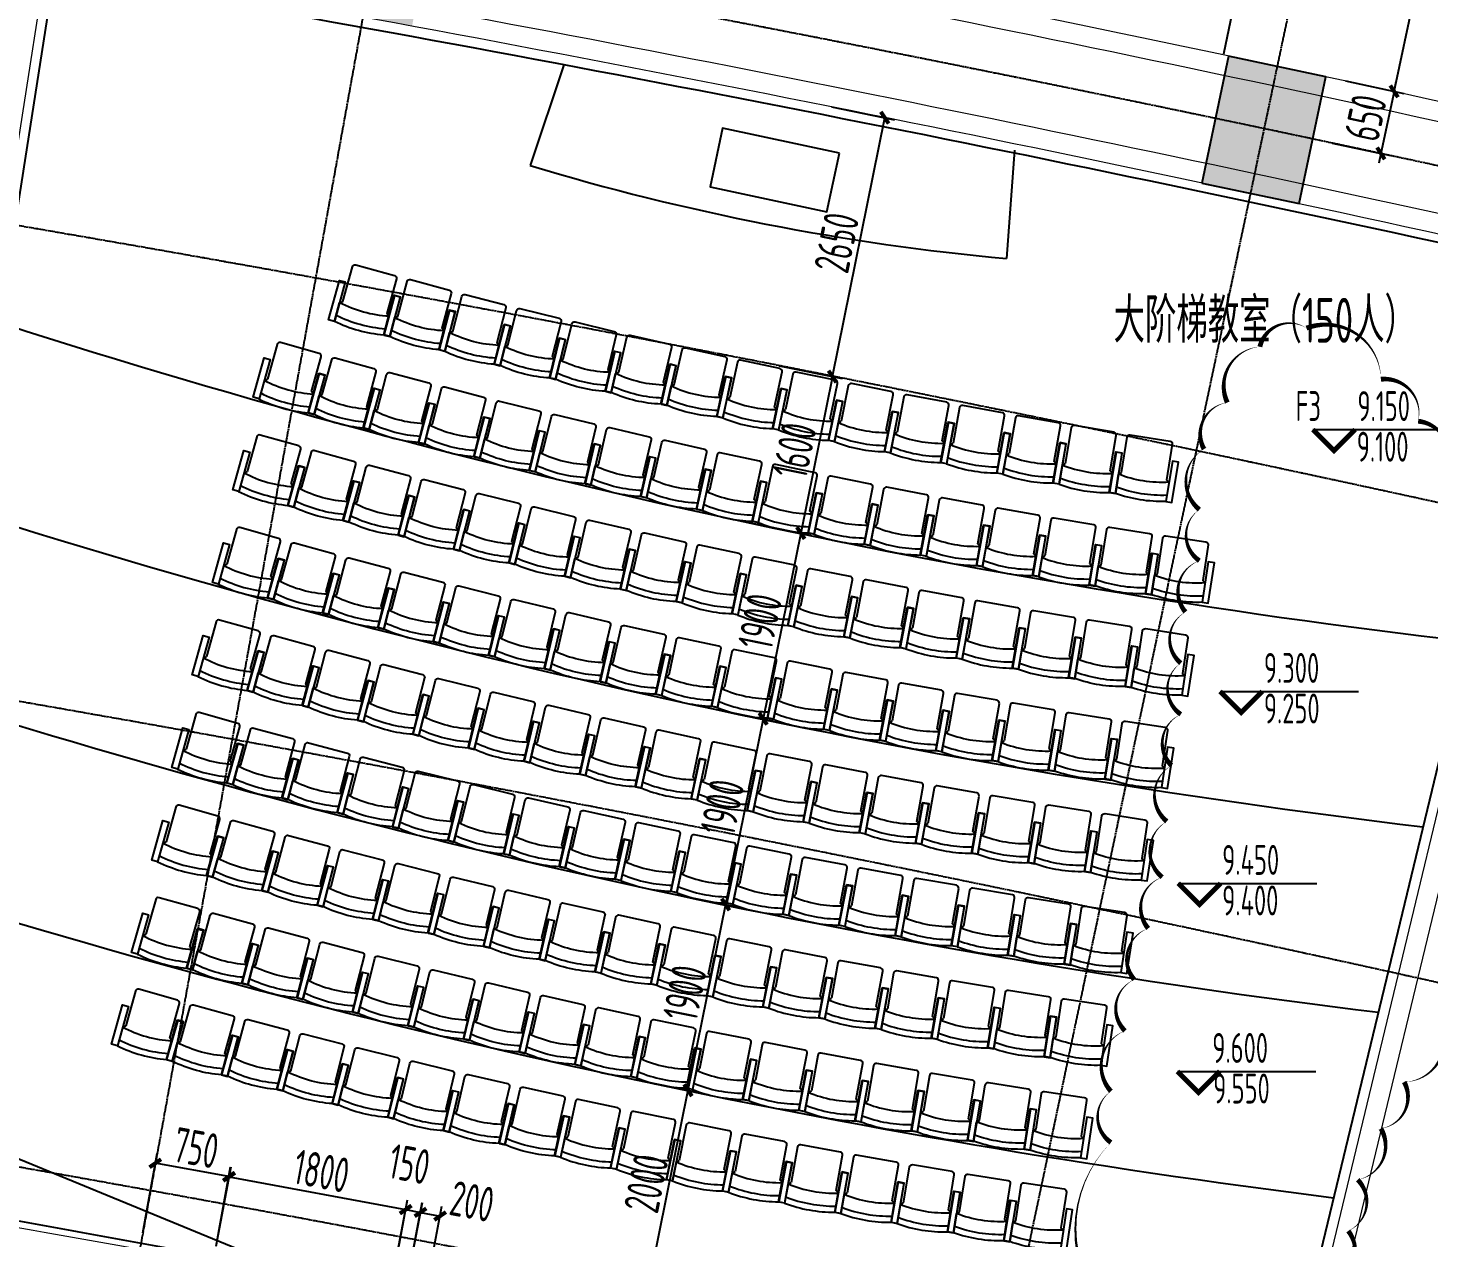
# Model space of a CAD drawing. Header units: millimetres. Extents: x 11515858 to 24947533, y -12764720 to -6305528.
# Drawn here: x 11831666 to 11845723, y -6395416 to -6383283 of the extents above; entities that cross this region are included whole.
import ezdxf
from ezdxf.enums import TextEntityAlignment as Align

# ---------------------------------------------------------------- set-up
doc = ezdxf.new("R2010")
doc.units = ezdxf.units.MM
doc.header["$LTSCALE"] = 10
for name, pattern in [('A2-RG-AXIS$0$CENTER', [2, 1.25, -0.25, 0.25, -0.25]), ('A2-RG-AXIS$0$DOTE', [2.42, 2, -0.2, 0.02, -0.2]), ('A2-RI-F3$0$HIDDEN', [0.375, 0.25, -0.125])]:
    doc.linetypes.add(name, pattern=pattern)
for name, color, linetype in [('A2-RB-F3$0$$34$A-DIMS-100', 1, 'Continuous'), ('A2-RB-F3$0$A-DIMS-100', 1, 'Continuous'), ('A2-RD-F3$0$A-FURN-FIXT', 9, 'Continuous'), ('A2-RD-F3$0$A-STRS', 50, 'Continuous'), ('A2-RG-AXIS$0$A-GRID', 1, 'A2-RG-AXIS$0$CENTER'), ('A2-RI-F3$0$$0$A-SYMB-AREA', 4, 'Continuous'), ('A2-RI-F3$0$$0$A-SYMB-NAME', 4, 'Continuous'), ('A2-RI-F3$0$$2$A-SYMB', 4, 'Continuous'), ('A2-RI-F3$0$A-STRS', 50, 'Continuous'), ('A2-RI-F3$0$an-door', 2, 'Continuous'), ('A2-RS-F3$0$A-HATH-GRAY', 8, 'Continuous'), ('A2-RS-F3$0$A-WALL-CONC', 6, 'Continuous')]:
    doc.layers.add(name, color=color, linetype=linetype)
doc.layers.add('A2-RI-F3$0$$1$A-WALL', color=7, linetype='Continuous', lineweight=5)
doc.layers.add('A2-RI-F3$0$A-WALL', color=7, linetype='Continuous', lineweight=5)
doc.styles.add('A2-RB-F3$0$$0$XD2008', font='hzs.shx', dxfattribs={"width": 0.7, "bigfont": 'hztxt.shx'})
doc.styles.add('A2-RB-F3$0$XD2008', font='hzs.shx', dxfattribs={"width": 0.7, "bigfont": 'hztxt.shx'})
doc.styles.add('A2-RI-F3$0$$0$ECADI', font='hzs.shx', dxfattribs={"width": 0.7, "bigfont": 'hztxt.shx'})
doc.styles.add('A2-RI-F3$0$$0$XD2008', font='hzs.shx', dxfattribs={"width": 0.7, "bigfont": 'hztxt.shx'})
doc.dimstyles.new('A2-RB-F3$0$$0$XD100$0', dxfattribs={"dimscale": 100, "dimtxt": 3.5, "dimasz": 1, "dimexe": 1, "dimexo": 2, "dimgap": 0.5, "dimtad": 1, "dimdec": 0, "dimdsep": 46, "dimtxsty": 'A2-RB-F3$0$$0$XD2008', "dimblk1": 'A2-RB-F3$0$$20$_ArchTick', "dimblk2": 'A2-RB-F3$0$$20$_ArchTick', "dimsah": 1, "dimcen": 2.5, "dimclrt": 4, "dimaunit": 1, "dimadec": 0, "dimazin": 0, "dimtfac": 1, "dimtdec": 0, "dimtix": 1, "dimtmove": 2, "dimatfit": 3, "dimfxl": 0, "dimtolj": 1, "dimtzin": 0, "dimarcsym": 0})
doc.dimstyles.new('A2-RB-F3$0$XD100$0', dxfattribs={"dimscale": 100, "dimtxt": 3.5, "dimasz": 1, "dimexe": 1, "dimexo": 2, "dimgap": 0.5, "dimtad": 1, "dimdec": 0, "dimdsep": 46, "dimtxsty": 'A2-RB-F3$0$XD2008', "dimblk1": 'A2-RB-F3$0$_ArchTick', "dimblk2": 'A2-RB-F3$0$_ArchTick', "dimsah": 1, "dimcen": 2.5, "dimclrt": 4, "dimaunit": 1, "dimadec": 0, "dimazin": 0, "dimtfac": 1, "dimtdec": 0, "dimtix": 1, "dimtmove": 1, "dimatfit": 3, "dimfxl": 0, "dimtolj": 1, "dimtzin": 0, "dimarcsym": 0})

# ---------------------------------------------------------------- blocks, each defined once
blk = doc.blocks.new('A2-RG-AXIS')
at = {"layer": 'A2-RG-AXIS$0$A-GRID', "linetype": 'A2-RG-AXIS$0$DOTE'}
for p, q in [((11829692, -6412654), (11836852.5, -6373096.9)), ((11846048.1, -6374898.2), (11837754.6, -6414233.4))]:
    blk.add_line(p, q, dxfattribs=at)
for radius in [316700, 313400, 308700, 304100, 300800]:
    blk.add_arc((11778730.7, -6694178.7), radius, 75.589285, 95.407644, dxfattribs=at)
blk = doc.blocks.new('A2-RB-F3$0$$20$_ArchTick')
at = {"color": 0, "linetype": 'ByBlock', "const_width": 0.4}
blk.add_lwpolyline([(-0.5, -0.5), (0.5, 0.5)], dxfattribs=at)
blk = doc.blocks.new('*D1060')
at = {"layer": 'A2-RB-F3$0$$34$A-DIMS-100', "color": 0, "lineweight": -2, "ltscale": 3, "transparency": 16777216}
for p, q in [((11833555, -6395497), (11833703, -6394703)), ((11833685, -6394802), (11835455, -6395131)), ((11835325, -6395826), (11835473, -6395033))]:
    blk.add_line(p, q, dxfattribs=at)
at = {"layer": 'Defpoints', "color": 0, "ltscale": 3, "transparency": 16777216}
for p in [(11835455, -6395131), (11833519, -6395693), (11835289, -6396022)]:
    blk.add_point(p, dxfattribs=at)
at = {"layer": 'A2-RB-F3$0$$34$A-DIMS-100', "color": 0, "lineweight": -2, "ltscale": 3, "transparency": 16777216, "xscale": 100, "yscale": 100, "zscale": 100}
for p, rotation in [((11833685, -6394802), 169.4617773598684), ((11835455, -6395131), 349.4617773598684)]:
    blk.add_blockref('A2-RB-F3$0$$20$_ArchTick', p, dxfattribs=dict(at, rotation=rotation))
at = {"layer": 'A2-RB-F3$0$$34$A-DIMS-100', "color": 4, "ltscale": 3, "transparency": 16777216, "insert": (11834611, -6394745), "char_height": 350, "attachment_point": 5, "rotation": 349.4618, "style": 'A2-RB-F3$0$$0$XD2008'}
blk.add_mtext('\\A1;1800', dxfattribs=at)
blk = doc.blocks.new('*D1061')
at = {"layer": 'A2-RB-F3$0$$34$A-DIMS-100', "color": 0, "lineweight": -2, "ltscale": 3, "transparency": 16777216}
for p, q in [((11832817, -6395363), (11832961, -6394569)), ((11833681, -6394801), (11832943, -6394667)), ((11833555, -6395497), (11833699, -6394703))]:
    blk.add_line(p, q, dxfattribs=at)
at = {"layer": 'Defpoints', "color": 0, "ltscale": 3, "transparency": 16777216}
for p in [(11832943, -6394667), (11832781, -6395560), (11833520, -6395693)]:
    blk.add_point(p, dxfattribs=at)
at = {"layer": 'A2-RB-F3$0$$34$A-DIMS-100', "color": 0, "lineweight": -2, "ltscale": 3, "transparency": 16777216, "xscale": 100, "yscale": 100, "zscale": 100}
for p, rotation in [((11832943, -6394667), 169.7259665540356), ((11833681, -6394801), 349.7259665540356)]:
    blk.add_blockref('A2-RB-F3$0$$20$_ArchTick', p, dxfattribs=dict(at, rotation=rotation))
at = {"layer": 'A2-RB-F3$0$$34$A-DIMS-100', "color": 4, "ltscale": 3, "transparency": 16777216, "insert": (11833352, -6394513), "char_height": 350, "attachment_point": 5, "rotation": 349.726, "style": 'A2-RB-F3$0$$0$XD2008'}
blk.add_mtext('\\A1;750', dxfattribs=at)
blk = doc.blocks.new('*D1062')
at = {"layer": 'A2-RB-F3$0$$34$A-DIMS-100', "color": 0, "lineweight": -2, "ltscale": 3, "transparency": 16777216}
for p, q in [((11835325, -6395826), (11835475, -6395033)), ((11835473, -6395854), (11835622, -6395061)), ((11835456, -6395131), (11835604, -6395159))]:
    blk.add_line(p, q, dxfattribs=at)
at = {"layer": 'Defpoints', "color": 0, "ltscale": 3, "transparency": 16777216}
for p in [(11835604, -6395159), (11835288, -6396022), (11835436, -6396050)]:
    blk.add_point(p, dxfattribs=at)
at = {"layer": 'A2-RB-F3$0$$34$A-DIMS-100', "color": 0, "lineweight": -2, "ltscale": 3, "transparency": 16777216, "xscale": 100, "yscale": 100, "zscale": 100}
for p, rotation in [((11835456, -6395131), 169.3131484996896), ((11835604, -6395159), 349.3131484996896)]:
    blk.add_blockref('A2-RB-F3$0$$20$_ArchTick', p, dxfattribs=dict(at, rotation=rotation))
at = {"layer": 'A2-RB-F3$0$$34$A-DIMS-100', "color": 4, "ltscale": 3, "transparency": 16777216, "insert": (11835493, -6394675), "char_height": 350, "attachment_point": 5, "rotation": 349.3131, "style": 'A2-RB-F3$0$$0$XD2008'}
blk.add_mtext('\\A1;150', dxfattribs=at)
blk = doc.blocks.new('*D1063')
at = {"layer": 'A2-RB-F3$0$$34$A-DIMS-100', "color": 0, "lineweight": -2, "ltscale": 3, "transparency": 16777216}
for p, q in [((11835473, -6395854), (11835623, -6395061)), ((11835604, -6395159), (11835801, -6395196)), ((11835669, -6395891), (11835819, -6395098))]:
    blk.add_line(p, q, dxfattribs=at)
at = {"layer": 'Defpoints', "color": 0, "ltscale": 3, "transparency": 16777216}
for p in [(11835801, -6395196), (11835436, -6396050), (11835632, -6396087)]:
    blk.add_point(p, dxfattribs=at)
at = {"layer": 'A2-RB-F3$0$$34$A-DIMS-100', "color": 0, "lineweight": -2, "ltscale": 3, "transparency": 16777216, "xscale": 100, "yscale": 100, "zscale": 100}
for p, rotation in [((11835604, -6395159), 169.2819101496355), ((11835801, -6395196), 349.2819101496355)]:
    blk.add_blockref('A2-RB-F3$0$$20$_ArchTick', p, dxfattribs=dict(at, rotation=rotation))
at = {"layer": 'A2-RB-F3$0$$34$A-DIMS-100', "color": 4, "ltscale": 3, "transparency": 16777216, "insert": (11836122, -6395049), "char_height": 350, "attachment_point": 5, "rotation": 349.2819, "style": 'A2-RB-F3$0$$0$XD2008'}
blk.add_mtext('\\A1;200', dxfattribs=at)
blk = doc.blocks.new('*D1024')
at = {"layer": 'A2-RB-F3$0$$34$A-DIMS-100', "color": 0, "lineweight": -2, "transparency": 16777216}
for p, q in [((11839202, -6386669), (11839835, -6386797)), ((11839737, -6386778), (11839419, -6388347)), ((11838885, -6388239), (11839517, -6388367))]:
    blk.add_line(p, q, dxfattribs=at)
at = {"layer": 'Defpoints', "color": 0, "transparency": 16777216}
for p in [(11839006, -6386630), (11838689, -6388200), (11839419, -6388347)]:
    blk.add_point(p, dxfattribs=at)
at = {"layer": 'A2-RB-F3$0$$34$A-DIMS-100', "color": 0, "lineweight": -2, "transparency": 16777216, "xscale": 100, "yscale": 100, "zscale": 100}
for p, rotation in [((11839737, -6386778), 78.55769477485255), ((11839419, -6388347), 258.5576947748525)]:
    blk.add_blockref('A2-RB-F3$0$$20$_ArchTick', p, dxfattribs=dict(at, rotation=rotation))
at = {"layer": 'A2-RB-F3$0$$34$A-DIMS-100', "color": 4, "transparency": 16777216, "insert": (11839357, -6387518), "char_height": 350, "attachment_point": 5, "rotation": 78.5577, "style": 'A2-RB-F3$0$$0$XD2008'}
blk.add_mtext('\\A1;1600', dxfattribs=at)
blk = doc.blocks.new('*D1025')
at = {"layer": 'A2-RB-F3$0$$34$A-DIMS-100', "color": 0, "lineweight": -2, "transparency": 16777216}
for p, q in [((11838885, -6388239), (11839517, -6388367)), ((11839419, -6388347), (11839042, -6390210)), ((11838508, -6390102), (11839140, -6390230))]:
    blk.add_line(p, q, dxfattribs=at)
at = {"layer": 'Defpoints', "color": 0, "transparency": 16777216}
for p in [(11838689, -6388200), (11838312, -6390062), (11839042, -6390210)]:
    blk.add_point(p, dxfattribs=at)
at = {"layer": 'A2-RB-F3$0$$34$A-DIMS-100', "color": 0, "lineweight": -2, "transparency": 16777216, "xscale": 100, "yscale": 100, "zscale": 100}
for p, rotation in [((11839419, -6388347), 78.55769477487821), ((11839042, -6390210), 258.5576947748782)]:
    blk.add_blockref('A2-RB-F3$0$$20$_ArchTick', p, dxfattribs=dict(at, rotation=rotation))
at = {"layer": 'A2-RB-F3$0$$34$A-DIMS-100', "color": 4, "transparency": 16777216, "insert": (11839010, -6389234), "char_height": 350, "attachment_point": 5, "rotation": 78.5577, "style": 'A2-RB-F3$0$$0$XD2008'}
blk.add_mtext('\\A1;1900', dxfattribs=at)
blk = doc.blocks.new('*D1026')
at = {"layer": 'A2-RB-F3$0$$34$A-DIMS-100', "color": 0, "lineweight": -2, "transparency": 16777216}
for p, q in [((11838508, -6390102), (11839140, -6390230)), ((11839042, -6390210), (11838665, -6392072)), ((11838131, -6391964), (11838763, -6392092))]:
    blk.add_line(p, q, dxfattribs=at)
at = {"layer": 'Defpoints', "color": 0, "transparency": 16777216}
for p in [(11838312, -6390062), (11837935, -6391925), (11838665, -6392072)]:
    blk.add_point(p, dxfattribs=at)
at = {"layer": 'A2-RB-F3$0$$34$A-DIMS-100', "color": 0, "lineweight": -2, "transparency": 16777216, "xscale": 100, "yscale": 100, "zscale": 100}
for p, rotation in [((11839042, -6390210), 78.55769477487821), ((11838665, -6392072), 258.5576947748782)]:
    blk.add_blockref('A2-RB-F3$0$$20$_ArchTick', p, dxfattribs=dict(at, rotation=rotation))
at = {"layer": 'A2-RB-F3$0$$34$A-DIMS-100', "color": 4, "transparency": 16777216, "insert": (11838633, -6391097), "char_height": 350, "attachment_point": 5, "rotation": 78.5577, "style": 'A2-RB-F3$0$$0$XD2008'}
blk.add_mtext('\\A1;1900', dxfattribs=at)
blk = doc.blocks.new('*D1027')
at = {"layer": 'A2-RB-F3$0$$34$A-DIMS-100', "color": 0, "lineweight": -2, "transparency": 16777216}
for p, q in [((11838131, -6391964), (11838763, -6392092)), ((11838665, -6392072), (11838288, -6393935)), ((11837754, -6393827), (11838386, -6393955))]:
    blk.add_line(p, q, dxfattribs=at)
at = {"layer": 'Defpoints', "color": 0, "transparency": 16777216}
for p in [(11837935, -6391925), (11837558, -6393787), (11838288, -6393935)]:
    blk.add_point(p, dxfattribs=at)
at = {"layer": 'A2-RB-F3$0$$34$A-DIMS-100', "color": 0, "lineweight": -2, "transparency": 16777216, "xscale": 100, "yscale": 100, "zscale": 100}
for p, rotation in [((11838665, -6392072), 78.55769477487821), ((11838288, -6393935), 258.5576947748782)]:
    blk.add_blockref('A2-RB-F3$0$$20$_ArchTick', p, dxfattribs=dict(at, rotation=rotation))
at = {"layer": 'A2-RB-F3$0$$34$A-DIMS-100', "color": 4, "transparency": 16777216, "insert": (11838256, -6392959), "char_height": 350, "attachment_point": 5, "rotation": 78.5577, "style": 'A2-RB-F3$0$$0$XD2008'}
blk.add_mtext('\\A1;1900', dxfattribs=at)
blk = doc.blocks.new('*D1028')
at = {"layer": 'A2-RB-F3$0$$34$A-DIMS-100', "color": 0, "lineweight": -2, "transparency": 16777216}
for p, q in [((11837754, -6393827), (11838386, -6393955)), ((11838288, -6393935), (11837892, -6395893)), ((11837357, -6395785), (11837990, -6395913))]:
    blk.add_line(p, q, dxfattribs=at)
at = {"layer": 'Defpoints', "color": 0, "transparency": 16777216}
for p in [(11837558, -6393787), (11837161, -6395745), (11837892, -6395893)]:
    blk.add_point(p, dxfattribs=at)
at = {"layer": 'A2-RB-F3$0$$34$A-DIMS-100', "color": 0, "lineweight": -2, "transparency": 16777216, "xscale": 100, "yscale": 100, "zscale": 100}
for p, rotation in [((11838288, -6393935), 78.55769477486852), ((11837892, -6395893), 258.5576947748685)]:
    blk.add_blockref('A2-RB-F3$0$$20$_ArchTick', p, dxfattribs=dict(at, rotation=rotation))
at = {"layer": 'A2-RB-F3$0$$34$A-DIMS-100', "color": 4, "transparency": 16777216, "insert": (11837869, -6394869), "char_height": 350, "attachment_point": 5, "rotation": 78.5577, "style": 'A2-RB-F3$0$$0$XD2008'}
blk.add_mtext('\\A1;2000', dxfattribs=at)
blk = doc.blocks.new('*D1029')
at = {"layer": 'A2-RB-F3$0$$34$A-DIMS-100', "color": 0, "lineweight": -2, "transparency": 16777216}
for p, q in [((11839728, -6384074), (11840360, -6384202)), ((11839737, -6386778), (11840262, -6384182)), ((11839202, -6386669), (11839835, -6386797))]:
    blk.add_line(p, q, dxfattribs=at)
at = {"layer": 'Defpoints', "color": 0, "transparency": 16777216}
for p in [(11839532, -6384034), (11840262, -6384182), (11839006, -6386630)]:
    blk.add_point(p, dxfattribs=at)
at = {"layer": 'A2-RB-F3$0$$34$A-DIMS-100', "color": 0, "lineweight": -2, "transparency": 16777216, "xscale": 100, "yscale": 100, "zscale": 100}
for p, rotation in [((11840262, -6384182), 78.5576947749182), ((11839737, -6386778), 258.5576947749182)]:
    blk.add_blockref('A2-RB-F3$0$$20$_ArchTick', p, dxfattribs=dict(at, rotation=rotation))
at = {"layer": 'A2-RB-F3$0$$34$A-DIMS-100', "color": 4, "transparency": 16777216, "insert": (11839779, -6385435), "char_height": 350, "attachment_point": 5, "rotation": 78.5577, "style": 'A2-RB-F3$0$$0$XD2008'}
blk.add_mtext('\\A1;2650', dxfattribs=at)
blk = doc.blocks.new('A2-RB-F3$0$_ArchTick')
at = {"color": 0, "linetype": 'ByBlock', "const_width": 0.4}
blk.add_lwpolyline([(-0.5, -0.5), (0.5, 0.5)], dxfattribs=at)
blk = doc.blocks.new('*D643')
at = {"layer": 'A2-RB-F3$0$A-DIMS-100', "color": 0, "lineweight": -2, "transparency": 16777216}
for p, q in [((11845324, -6381747), (11845910, -6381871)), ((11845373, -6383918), (11845812, -6381851)), ((11844885, -6383814), (11845470, -6383939))]:
    blk.add_line(p, q, dxfattribs=at)
at = {"layer": 'Defpoints', "color": 0, "transparency": 16777216}
for p in [(11845128, -6381705), (11845812, -6381851), (11844689, -6383773)]:
    blk.add_point(p, dxfattribs=at)
at = {"layer": 'A2-RB-F3$0$A-DIMS-100', "color": 0, "lineweight": -2, "transparency": 16777216, "xscale": 100, "yscale": 100, "zscale": 100}
for p, rotation in [((11845812, -6381851), 78.00362421663323), ((11845373, -6383918), 258.0036242166332)]:
    blk.add_blockref('A2-RB-F3$0$_ArchTick', p, dxfattribs=dict(at, rotation=rotation))
at = {"layer": 'A2-RB-F3$0$A-DIMS-100', "color": 4, "transparency": 16777216, "insert": (11845372, -6382838), "char_height": 350, "attachment_point": 5, "rotation": 78.0036, "style": 'A2-RB-F3$0$XD2008'}
blk.add_mtext('\\A1;2100', dxfattribs=at)
blk = doc.blocks.new('*D649')
at = {"layer": 'A2-RB-F3$0$A-DIMS-100', "color": 0, "lineweight": -2, "transparency": 16777216}
for p, q in [((11844885, -6383814), (11845470, -6383939)), ((11845373, -6383918), (11845393, -6383820)), ((11845373, -6383918), (11845240, -6384540)), ((11844752, -6384437), (11845338, -6384561)), ((11845240, -6384540), (11845220, -6384638))]:
    blk.add_line(p, q, dxfattribs=at)
at = {"layer": 'Defpoints', "color": 0, "transparency": 16777216}
for p in [(11844689, -6383773), (11844557, -6384395), (11845240, -6384540)]:
    blk.add_point(p, dxfattribs=at)
at = {"layer": 'A2-RB-F3$0$A-DIMS-100', "color": 0, "lineweight": -2, "transparency": 16777216, "xscale": 100, "yscale": 100, "zscale": 100}
for p, rotation in [((11845373, -6383918), 258.0036242165527), ((11845240, -6384540), 78.00362421655268)]:
    blk.add_blockref('A2-RB-F3$0$_ArchTick', p, dxfattribs=dict(at, rotation=rotation))
at = {"layer": 'A2-RB-F3$0$A-DIMS-100', "color": 4, "transparency": 16777216, "insert": (11845086, -6384183), "char_height": 350, "attachment_point": 5, "rotation": 78.0036, "style": 'A2-RB-F3$0$XD2008'}
blk.add_mtext('\\A1;650', dxfattribs=at)
blk = doc.blocks.new('A2-RD-F3$0$LEC-SEAT')
for p, q in [((-21, -0.88), (-21, -8.02)), ((-21, -8.02), (-20, -8.74)), ((-20, -8.74), (-20, -21.94)), ((-2.25, -8.02), (-3.25, -8.74)), ((-3.25, -21.94), (-3.25, -8.74)), ((-19, -22.94), (-4.25, -22.94))]:
    blk.add_line(p, q)
for points in [[(-21, -0.88), (-23.25, -0.88), (-23.25, -15.88), (-21, -15.88)], [(-2.25, -0.88), (0, -0.88), (0, -15.88), (-2.25, -15.88)]]:
    blk.add_lwpolyline(points, close=True)
for centre, radius, start, end in [((-11.62, -50.6), 50.6, 79.3218, 100.6782), ((-11.62, -50.64), 48.39, 78.8293, 101.1707), ((-11.62, -50.78), 43.78, 77.6351, 102.3649), ((-19, -21.94), 1, 180, 270), ((-4.25, -21.94), 1, 270, 360)]:
    blk.add_arc(centre, radius, start, end)
blk = doc.blocks.new('A2-RD-F3')
at = {"layer": 'A2-RD-F3$0$A-FURN-FIXT', "linetype": 'Continuous'}
blk.add_lwpolyline([(11839808, -6384539), (11838635, -6384287), (11838509, -6384874), (11839682, -6385125)], close=True, dxfattribs=at)
at = {"layer": 'A2-RD-F3$0$A-STRS', "linetype": 'Continuous'}
for p, q in [((11837042, -6383652), (11836705, -6384662)), ((11841563, -6384506), (11841484, -6385595))]:
    blk.add_line(p, q, dxfattribs=at)
for centre, radius, start, end in [((11843729, -6361396), 24303, 253.2, 264.6986), ((11855073, -6312584), 77370, 252.20056, 263.34802), ((11855073, -6312584), 79270, 252.40431, 263.18188), ((11855073, -6312584), 81170, 252.59842, 263.02357), ((11855073, -6312584), 83070, 252.78356, 262.87254)]:
    blk.add_arc(centre, radius, start, end, dxfattribs=at)
at = {"layer": 'A2-RD-F3$0$A-FURN-FIXT', "linetype": 'Continuous'}
for p, xscale, yscale, zscale, rotation in [((11835289, -6386401), -27.37254901960835, 27.37254901960835, 27.37254901960838, 164.6256707346593), ((11835844, -6386547), -27.37254901960839, 27.37254901960837, 27.37254901960838, 165.0556707346589), ((11836398, -6386693), -27.37254901960839, 27.37254901960838, 27.37254901960838, 165.5756406447292), ((11836955, -6386830), -27.37254901960836, 27.37254901960836, 27.37254901960838, 166.0056406447293), ((11837513, -6386963), -27.37254901960838, 27.37254901960838, 27.37254901960838, 166.4356406447293), ((11838072, -6387092), -27.37254901960837, 27.37254901960838, 27.37254901960838, 166.865640644729), ((11833918, -6387009), 27.37254901960842, 27.37254901960842, 27.37254901960842, 164.2856406453649), ((11838632, -6387216), -27.3725490196079, 27.37254901960791, 27.37254901960838, 167.2956406447292), ((11835084, -6387334), -27.37254901960781, 27.3725490196078, 27.37254901960838, 164.7156406447291), ((11838571, -6387203), 27.37254901960838, 27.37254901960838, 27.37254901960838, 167.900493939964), ((11835639, -6387479), -27.37254901960835, 27.37254901960835, 27.37254901960838, 165.1456406447292), ((11839131, -6387324), 27.37254901960842, 27.37254901960842, 27.37254901960842, 168.330493939964), ((11836194, -6387620), -27.37254901960839, 27.37254901960838, 27.37254901960838, 165.5756406447292), ((11839692, -6387442), 27.37254901960786, 27.37254901960786, 27.37254901960786, 168.7604939399641), ((11836751, -6387758), -27.37254901960836, 27.37254901960836, 27.37254901960838, 166.0056406447293), ((11840255, -6387555), 27.37254901960837, 27.37254901960837, 27.37254901960837, 169.1904939399641), ((11840818, -6387664), 27.37254901960839, 27.37254901960839, 27.37254901960839, 169.620493939964), ((11837309, -6387891), -27.37254901960838, 27.37254901960838, 27.37254901960838, 166.4356406447293), ((11841382, -6387769), 27.37254901960849, 27.37254901960849, 27.37254901960849, 170.050493939964), ((11833714, -6387937), 27.37254901960842, 27.37254901960842, 27.37254901960842, 164.2856406453649), ((11837868, -6388019), -27.37254901960837, 27.37254901960838, 27.37254901960838, 166.865640644729), ((11841946, -6387870), 27.37254901960793, 27.37254901960793, 27.37254901960793, 170.480493939964), ((11838428, -6388144), -27.3725490196079, 27.37254901960791, 27.37254901960838, 167.2956406447292), ((11843140, -6388064), -27.3725490196084, 27.37254901960838, 27.37254901960838, 170.9104939392951), ((11834880, -6388261), -27.37254901960781, 27.3725490196078, 27.37254901960838, 164.7156406447291), ((11838367, -6388131), 27.37254901960838, 27.37254901960838, 27.37254901960838, 167.900493939964), ((11835435, -6388407), -27.37254901960835, 27.37254901960835, 27.37254901960838, 165.1456406447292), ((11838927, -6388252), 27.37254901960842, 27.37254901960842, 27.37254901960842, 168.330493939964), ((11839488, -6388370), 27.37254901960786, 27.37254901960786, 27.37254901960786, 168.7604939399641), ((11835990, -6388548), -27.37254901960839, 27.37254901960838, 27.37254901960838, 165.5756406447292), ((11840051, -6388483), 27.37254901960837, 27.37254901960837, 27.37254901960837, 169.1904939399641), ((11836547, -6388685), -27.37254901960836, 27.37254901960836, 27.37254901960838, 166.0056406447293), ((11840614, -6388592), 27.37254901960839, 27.37254901960839, 27.37254901960839, 169.620493939964), ((11837105, -6388818), -27.37254901960838, 27.37254901960838, 27.37254901960838, 166.4356406447293), ((11841178, -6388697), 27.37254901960849, 27.37254901960849, 27.37254901960849, 170.050493939964), ((11841742, -6388798), 27.37254901960793, 27.37254901960793, 27.37254901960793, 170.480493939964), ((11833510, -6388865), 27.37254901960842, 27.37254901960842, 27.37254901960842, 164.2856406453649), ((11837664, -6388947), -27.37254901960837, 27.37254901960838, 27.37254901960838, 166.865640644729), ((11838224, -6389072), -27.3725490196079, 27.37254901960791, 27.37254901960838, 167.2956406447292), ((11842937, -6388990), -27.37254901960887, 27.37254901960886, 27.37254901960838, 171.0410380860257), ((11834676, -6389189), -27.37254901960781, 27.3725490196078, 27.37254901960838, 164.7156406447291), ((11838163, -6389058), 27.37254901960838, 27.37254901960838, 27.37254901960838, 167.900493939964), ((11843505, -6389074), -27.3725490196085, 27.3725490196085, 27.37254901960838, 171.4710380860257), ((11835231, -6389335), -27.37254901960835, 27.37254901960835, 27.37254901960838, 165.1456406447292), ((11838723, -6389180), 27.37254901960842, 27.37254901960842, 27.37254901960842, 168.330493939964), ((11835786, -6389476), -27.37254901960839, 27.37254901960838, 27.37254901960838, 165.5756406447292), ((11839284, -6389298), 27.37254901960786, 27.37254901960786, 27.37254901960786, 168.7604939399641), ((11836343, -6389613), -27.37254901960836, 27.37254901960836, 27.37254901960838, 166.0056406447293), ((11839847, -6389411), 27.37254901960837, 27.37254901960837, 27.37254901960837, 169.1904939399641), ((11836901, -6389746), -27.37254901960838, 27.37254901960838, 27.37254901960838, 166.4356406447293), ((11840410, -6389520), 27.37254901960839, 27.37254901960839, 27.37254901960839, 169.620493939964), ((11840974, -6389625), 27.37254901960849, 27.37254901960849, 27.37254901960849, 170.050493939964), ((11837460, -6389875), -27.37254901960837, 27.37254901960838, 27.37254901960838, 166.865640644729), ((11841538, -6389726), 27.37254901960793, 27.37254901960793, 27.37254901960793, 170.480493939964), ((11833306, -6389792), 27.37254901960842, 27.37254901960842, 27.37254901960842, 164.2856406453649), ((11838020, -6390000), -27.3725490196079, 27.37254901960791, 27.37254901960838, 167.2956406447292), ((11842732, -6389920), -27.37254901960783, 27.37254901960782, 27.37254901960838, 170.9104939402769), ((11843300, -6390005), -27.37254901960839, 27.37254901960838, 27.37254901960838, 171.3404939402769), ((11834472, -6390117), -27.37254901960781, 27.3725490196078, 27.37254901960838, 164.7156406447291), ((11837958, -6389986), 27.37254901960838, 27.37254901960838, 27.37254901960838, 167.900493939964), ((11835027, -6390263), -27.37254901960835, 27.37254901960835, 27.37254901960838, 165.1456406447292), ((11838519, -6390108), 27.37254901960842, 27.37254901960842, 27.37254901960842, 168.330493939964), ((11835582, -6390404), -27.37254901960839, 27.37254901960838, 27.37254901960838, 165.5756406447292), ((11839080, -6390225), 27.37254901960786, 27.37254901960786, 27.37254901960786, 168.7604939399641), ((11839643, -6390339), 27.37254901960837, 27.37254901960837, 27.37254901960837, 169.1904939399641), ((11836139, -6390541), -27.37254901960836, 27.37254901960836, 27.37254901960838, 166.0056406447293), ((11840206, -6390448), 27.37254901960839, 27.37254901960839, 27.37254901960839, 169.620493939964), ((11836697, -6390674), -27.37254901960838, 27.37254901960838, 27.37254901960838, 166.4356406447293), ((11840769, -6390553), 27.37254901960849, 27.37254901960849, 27.37254901960849, 170.050493939964), ((11833102, -6390720), 27.37254901960889, 27.37254901960889, 27.37254901960889, 164.28564064439), ((11837256, -6390803), -27.37254901960837, 27.37254901960838, 27.37254901960838, 166.865640644729), ((11841334, -6390653), 27.37254901960793, 27.37254901960793, 27.37254901960793, 170.480493939964), ((11842528, -6390848), -27.3725490196084, 27.37254901960838, 27.37254901960838, 170.9104939392951), ((11834268, -6391045), -27.37254901960781, 27.3725490196078, 27.37254901960838, 164.7156406447291), ((11837816, -6390928), -27.3725490196079, 27.37254901960791, 27.37254901960838, 167.2956406447292), ((11843096, -6390933), -27.37254901960839, 27.37254901960839, 27.37254901960838, 171.3404939392948), ((11834822, -6391190), -27.37254901960835, 27.37254901960835, 27.37254901960838, 165.1456406447292), ((11837754, -6390914), 27.37254901960838, 27.37254901960838, 27.37254901960838, 167.900493939964), ((11838315, -6391036), 27.37254901960842, 27.37254901960842, 27.37254901960842, 168.330493939964), ((11835378, -6391332), -27.37254901960839, 27.37254901960838, 27.37254901960838, 165.5756406447292), ((11838876, -6391153), 27.37254901960786, 27.37254901960786, 27.37254901960786, 168.7604939399641), ((11835935, -6391469), -27.37254901960836, 27.37254901960836, 27.37254901960838, 166.0056406447293), ((11839439, -6391267), 27.37254901960837, 27.37254901960837, 27.37254901960837, 169.1904939399641), ((11836493, -6391602), -27.37254901960838, 27.37254901960838, 27.37254901960838, 166.4356406447293), ((11840002, -6391376), 27.37254901960839, 27.37254901960839, 27.37254901960839, 169.620493939964), ((11837052, -6391731), -27.37254901960837, 27.37254901960838, 27.37254901960838, 166.865640644729), ((11840565, -6391481), 27.37254901960849, 27.37254901960849, 27.37254901960849, 170.050493939964), ((11841130, -6391581), 27.37254901960793, 27.37254901960793, 27.37254901960793, 170.480493939964), ((11832901, -6391649), 27.37254901960889, 27.37254901960889, 27.37254901960889, 164.28564064439), ((11837612, -6391855), -27.3725490196079, 27.37254901960791, 27.37254901960838, 167.2956406447292), ((11842324, -6391776), -27.3725490196084, 27.37254901960838, 27.37254901960838, 170.9104939392951), ((11834066, -6391973), -27.37254901960781, 27.3725490196078, 27.37254901960838, 164.7156406447291), ((11837550, -6391842), 27.37254901960838, 27.37254901960838, 27.37254901960838, 167.900493939964), ((11842892, -6391860), -27.37254901960839, 27.37254901960839, 27.37254901960838, 171.3404939392948), ((11834621, -6392119), -27.37254901960835, 27.37254901960835, 27.37254901960838, 165.1456406447292), ((11838111, -6391964), 27.37254901960842, 27.37254901960842, 27.37254901960842, 168.330493939964), ((11835177, -6392260), -27.37254901960839, 27.37254901960838, 27.37254901960838, 165.5756406447292), ((11838672, -6392081), 27.37254901960786, 27.37254901960786, 27.37254901960786, 168.7604939399641), ((11835734, -6392397), -27.37254901960836, 27.37254901960836, 27.37254901960838, 166.0056406447293), ((11839234, -6392194), 27.37254901960837, 27.37254901960837, 27.37254901960837, 169.1904939399641), ((11839798, -6392304), 27.37254901960839, 27.37254901960839, 27.37254901960839, 169.620493939964), ((11836292, -6392530), -27.37254901960838, 27.37254901960838, 27.37254901960838, 166.4356406447293), ((11840361, -6392408), 27.37254901960849, 27.37254901960849, 27.37254901960849, 170.050493939964), ((11832699, -6392577), 27.37254901960889, 27.37254901960889, 27.37254901960889, 164.28564064439), ((11836851, -6392659), -27.37254901960837, 27.37254901960838, 27.37254901960838, 166.865640644729), ((11840926, -6392509), 27.37254901960793, 27.37254901960793, 27.37254901960793, 170.480493939964), ((11837410, -6392784), -27.3725490196079, 27.37254901960791, 27.37254901960838, 167.2956406447292), ((11842120, -6392703), -27.3725490196084, 27.37254901960838, 27.37254901960838, 170.9104939392951), ((11842688, -6392788), -27.37254901960839, 27.37254901960839, 27.37254901960838, 171.3404939392948), ((11833865, -6392902), -27.37254901960781, 27.3725490196078, 27.37254901960838, 164.7156406447291), ((11837349, -6392770), 27.37254901960838, 27.37254901960838, 27.37254901960838, 167.900493939964), ((11834420, -6393047), -27.37254901960835, 27.37254901960835, 27.37254901960838, 165.1456406447292), ((11837909, -6392892), 27.37254901960842, 27.37254901960842, 27.37254901960842, 168.330493939964), ((11838471, -6393010), 27.37254901960786, 27.37254901960786, 27.37254901960786, 168.7604939399641), ((11834975, -6393189), -27.37254901960839, 27.37254901960838, 27.37254901960838, 165.5756406447292), ((11839033, -6393123), 27.37254901960837, 27.37254901960837, 27.37254901960837, 169.1904939399641), ((11835532, -6393326), -27.37254901960836, 27.37254901960836, 27.37254901960838, 166.0056406447293), ((11839596, -6393232), 27.37254901960839, 27.37254901960839, 27.37254901960839, 169.620493939964), ((11836090, -6393459), -27.37254901960838, 27.37254901960838, 27.37254901960838, 166.4356406447293), ((11840160, -6393337), 27.37254901960849, 27.37254901960849, 27.37254901960849, 170.050493939964), ((11840725, -6393437), 27.37254901960793, 27.37254901960793, 27.37254901960793, 170.480493939964), ((11832497, -6393495), 27.37254901960889, 27.37254901960889, 27.37254901960889, 164.28564064439), ((11836649, -6393588), -27.37254901960837, 27.37254901960838, 27.37254901960838, 166.865640644729), ((11837209, -6393712), -27.3725490196079, 27.37254901960791, 27.37254901960838, 167.2956406447292), ((11841919, -6393632), -27.3725490196084, 27.37254901960838, 27.37254901960838, 170.9104939392951), ((11833662, -6393820), -27.37254901960781, 27.3725490196078, 27.37254901960838, 164.7156406447291), ((11837148, -6393699), 27.37254901960838, 27.37254901960838, 27.37254901960838, 167.900493939964), ((11842486, -6393717), -27.37254901960839, 27.37254901960839, 27.37254901960838, 171.3404939392948), ((11834217, -6393965), -27.37254901960835, 27.37254901960835, 27.37254901960838, 165.1456406447292), ((11837708, -6393820), 27.37254901960842, 27.37254901960842, 27.37254901960842, 168.330493939964), ((11834773, -6394107), -27.37254901960839, 27.37254901960838, 27.37254901960838, 165.5756406447292), ((11838269, -6393938), 27.37254901960786, 27.37254901960786, 27.37254901960786, 168.7604939399641), ((11835330, -6394244), -27.37254901960836, 27.37254901960836, 27.37254901960838, 166.0056406447293), ((11838832, -6394051), 27.37254901960837, 27.37254901960837, 27.37254901960837, 169.1904939399641), ((11835888, -6394377), -27.37254901960838, 27.37254901960838, 27.37254901960838, 166.4356406447293), ((11839395, -6394160), 27.37254901960839, 27.37254901960839, 27.37254901960839, 169.620493939964), ((11839959, -6394265), 27.37254901960849, 27.37254901960849, 27.37254901960849, 170.050493939964), ((11836447, -6394506), -27.37254901960837, 27.37254901960838, 27.37254901960838, 166.865640644729), ((11840523, -6394366), 27.37254901960793, 27.37254901960793, 27.37254901960793, 170.480493939964), ((11837006, -6394630), -27.3725490196079, 27.37254901960791, 27.37254901960838, 167.2956406447292), ((11841717, -6394560), -27.3725490196084, 27.37254901960838, 27.37254901960838, 170.9104939392951), ((11842285, -6394645), -27.37254901960839, 27.37254901960839, 27.37254901960838, 171.3404939392948), ((11836945, -6394617), 27.37254901960838, 27.37254901960838, 27.37254901960838, 167.900493939964), ((11837505, -6394738), 27.37254901960842, 27.37254901960842, 27.37254901960842, 168.330493939964), ((11838067, -6394856), 27.37254901960786, 27.37254901960786, 27.37254901960786, 168.7604939399641), ((11838629, -6394969), 27.37254901960837, 27.37254901960837, 27.37254901960837, 169.1904939399641), ((11839192, -6395078), 27.37254901960839, 27.37254901960839, 27.37254901960839, 169.620493939964), ((11839756, -6395183), 27.37254901960849, 27.37254901960849, 27.37254901960849, 170.050493939964), ((11840321, -6395284), 27.37254901960793, 27.37254901960793, 27.37254901960793, 170.480493939964), ((11841515, -6395478), -27.3725490196084, 27.37254901960838, 27.37254901960838, 170.9104939392951), ((11842082, -6395563), -27.37254901960839, 27.37254901960839, 27.37254901960838, 171.3404939392948)]:
    blk.add_blockref('A2-RD-F3$0$LEC-SEAT', p, dxfattribs=dict(at, xscale=xscale, yscale=yscale, zscale=zscale, rotation=rotation))
blk = doc.blocks.new('A2-RI-F3$0$$1$5erhfh')
at = {"layer": 'A2-RI-F3$0$$0$A-SYMB-AREA', "style": 'A2-RI-F3$0$$0$ECADI', "width": 0.7}
blk.add_attdef('340M2', text='', height=2.5, dxfattribs=at).set_placement((0, 1.25), align=Align.MIDDLE_LEFT)
at = {"layer": 'A2-RI-F3$0$$0$A-SYMB-NAME', "style": 'A2-RI-F3$0$$0$ECADI', "width": 0.7}
blk.add_attdef('CHINESENAME', (-12.29, 3.09), '', height=4.5, dxfattribs=at)
blk = doc.blocks.new('A2-RI-F3$0$$2$ECADI-TAG-HGHT（国标）')
at = {"color": 1}
blk.add_line((-2.12, 2.12), (11.77, 2.12), dxfattribs=at)
at = {"color": 1, "const_width": 0.5}
blk.add_lwpolyline([(-2.12, 2.12), (0, 0), (2.12, 2.12)], dxfattribs=at)
at = {"style": 'A2-RI-F3$0$$0$XD2008', "width": 0.7}
blk.add_attdef('FL', text='', height=3, dxfattribs=at).set_placement((-2.69, 2.97), align=Align.RIGHT)
for tag, p in [('F.F.L.', (2.28, 2.97)), ('T.O.S.', (2.28, -1.1))]:
    blk.add_attdef(tag, p, '', height=3, dxfattribs=at)
blk = doc.blocks.new('A2-RI-F3')
at = {"layer": 'A2-RI-F3$0$$1$A-WALL'}
for radius, start, end in [(303300, 79.776904, 80.582032), (303500, 79.597927, 80.293387)]:
    blk.add_arc((11778730.7, -6694178.7), radius, start, end, dxfattribs=at)
at = {"layer": 'A2-RI-F3$0$A-STRS'}
blk.add_line((11843664.7, -6383541.7), (11844094.4, -6381487.4), dxfattribs=at)
at = {"layer": 'A2-RI-F3$0$A-WALL'}
for p, q in [((11831848.2, -6382624.3), (11829901.8, -6395023.6)), ((11847630.5, -6384419.8), (11843604.5, -6401123.4)), ((11847130.7, -6385640), (11844194.3, -6397822.9))]:
    blk.add_line(p, q, dxfattribs=at)
for radius, start, end in [(317000, 77.322222, 79.787245), (316800, 77.358949, 79.751069), (315900, 77.361543, 79.750948), (315700, 77.362121, 79.814048)]:
    blk.add_arc((11778059.2, -6693691.3), radius, start, end, dxfattribs=at)
at = {"layer": 'A2-RI-F3$0$an-door'}
for p, q in [((11830011.3, -6394970.8), (11831931.3, -6382740)), ((11847011.1, -6385696.3), (11844101.9, -6397766.6))]:
    blk.add_line(p, q, dxfattribs=at)
for centre, radius, start, end in [((11778609.2, -6693948.3), 315750.1, 77.488644, 79.920492), ((11778093.7, -6693540.5), 303050, 79.457647, 80.135597)]:
    blk.add_arc(centre, radius, start, end, dxfattribs=at)
at = {"layer": 'Defpoints', "color": 3}
blk.add_line((11829253.4, -6393672.7), (11872937.2, -6411574.2), dxfattribs=at)
for points in [[(11844493.1, -6386291.9, 0, 50, 0.5205671), (11844026, -6386478.6, 0, 50, 0.5205671), (11844026, -6386478.6, 0, 50, 0.5205671), (11843699, -6387038.6, 0, 50, 0.5205671), (11843699, -6387038.6, 0, 50, 0.5205671), (11843465.5, -6387505.2, 0, 50, 0.5205671), (11843465.5, -6387505.2, 0, 50, 0.5205671), (11843418.8, -6388111.9, 0, 50, 0.5205671), (11843418.8, -6388111.9, 0, 50, 0.5205671), (11843418.8, -6388625.2, 0, 50, 0.5205671), (11843418.8, -6388625.2, 0, 50, 0.5205671), (11843278.7, -6389138.5, 0, 50, 0.5205671), (11843278.7, -6389138.5, 0, 50, 0.5205671), (11843232, -6389651.9, 0, 50, 0.5205671), (11843232, -6389651.9, 0, 50, 0.5205671), (11843232, -6390165.2, 0, 50, 0.5205671), (11843232, -6390165.2, 0, 50, 0.5205671), (11843138.5, -6390678.5, 0, 50, 0.5205671), (11843138.5, -6390678.5, 0, 50, 0.5205671), (11843091.8, -6391238.5, 0, 50, 0.5205671), (11843091.8, -6391238.5, 0, 50, 0.5205671), (11843045.1, -6391798.5, 0, 50, 0.5205671), (11843045.1, -6391798.5, 0, 50, 0.5205671), (11842905, -6392311.8, 0, 50, 0.5205671), (11842905, -6392311.8, 0, 50, 0.5205671), (11842764.9, -6392825.2, 0, 50, 0.5205671), (11842764.9, -6392825.2, 0, 50, 0.5205671), (11842671.5, -6393338.5, 0, 50, 0.5205671), (11842671.5, -6393338.5, 0, 50, 0.5205671), (11842531.3, -6393945.1, 0, 50, 0.5205671), (11842531.3, -6393945.1, 0, 50, 0.5205671), (11842531.3, -6394458.5, 0, 50, 0.5205671), (11842531.3, -6394458.5, 0, 50, 0.5205671), (11842905, -6396465.1, 0, 50, 0.5205671)], [(11844726.6, -6395905.1, 0, 50, 0.5205671), (11844913.4, -6395345.1, 0, 50, 0.5205671), (11844913.4, -6395345.1, 0, 50, 0.5205671), (11845006.9, -6394831.8, 0, 50, 0.5205671), (11845006.9, -6394831.8, 0, 50, 0.5205671), (11845240.4, -6394318.5, 0, 50, 0.5205671), (11845240.4, -6394318.5, 0, 50, 0.5205671), (11845473.9, -6393851.8, 0, 50, 0.5205671), (11845473.9, -6393851.8, 0, 50, 0.5205671), (11845847.6, -6393291.8, 0, 50, 0.5205671)], [(11845894.3, -6387738.6, 0, 50, 0.5205671), (11845614.1, -6387225.2, 0, 50, 0.5205671), (11845614.1, -6387225.2, 0, 50, 0.5205671), (11845240.4, -6386805.2, 0, 50, 0.5205671), (11845240.4, -6386805.2, 0, 50, 0.5205671), (11844493.1, -6386291.9, 0, 0, 0)]]:
    blk.add_lwpolyline(points, format="xyseb", dxfattribs=at)
at = {"linetype": 'A2-RI-F3$0$HIDDEN', "ltscale": 3}
blk.add_blockref('A2-RG-AXIS', (0, 0), dxfattribs=at)
ref = blk.add_blockref('A2-RI-F3$0$$1$5erhfh', (11843787.3, -6386747.2), dxfattribs=dict(xscale=100, yscale=100, zscale=100))
ref.add_attrib('CHINESENAME', '大阶梯教室（150人）', (11842558.1, -6386438.4), dxfattribs={"layer": 'A2-RI-F3$0$$0$A-SYMB-NAME', "height": 450, "style": 'A2-RI-F3$0$$0$ECADI', "width": 0.7})
at = {"layer": 'A2-RI-F3$0$$2$A-SYMB'}
ref = blk.add_blockref('A2-RI-F3$0$$2$ECADI-TAG-HGHT（国标）', (11844769.8, -6387520.8), dxfattribs=dict(at, xscale=100, yscale=100, zscale=100))
ref.add_attrib('F.F.L.', '9.150', (11845004.7, -6387224.1), dxfattribs={"layer": '0', "height": 300, "style": 'A2-RI-F3$0$$0$XD2008', "width": 0.7})
ref.add_attrib('T.O.S.', '9.100', (11844998.2, -6387631.2), dxfattribs={"layer": '0', "height": 300, "style": 'A2-RI-F3$0$$0$XD2008', "width": 0.7})
ref.add_attrib('FL', 'F3', dxfattribs={"layer": '0', "height": 300, "style": 'A2-RI-F3$0$$0$XD2008', "width": 0.7}).set_placement((11844638.5, -6387223.3), align=Align.RIGHT)
at = {"layer": 'A2-RI-F3$0$$2$A-SYMB', "xscale": 100, "yscale": 100, "zscale": 100}
for p, values in [((11843838, -6390146.7), {'F.F.L.': '9.300', 'T.O.S.': '9.250'}), ((11843419.6, -6392071.7), {'F.F.L.': '9.450', 'T.O.S.': '9.400'})]:
    blk.add_blockref('A2-RI-F3$0$$2$ECADI-TAG-HGHT（国标）', p, dxfattribs=at).add_auto_attribs(values)
at = {"layer": 'A2-RI-F3$0$$2$A-SYMB'}
ref = blk.add_blockref('A2-RI-F3$0$$2$ECADI-TAG-HGHT（国标）', (11843410.9, -6393957.1), dxfattribs=dict(at, xscale=100, yscale=100, zscale=100))
ref.add_attrib('F.F.L.', '9.600', (11843548.5, -6393660.3), dxfattribs={"layer": '0', "height": 300, "style": 'A2-RI-F3$0$$0$XD2008', "width": 0.7})
ref.add_attrib('T.O.S.', '9.550', (11843557.7, -6394067.5), dxfattribs={"layer": '0', "height": 300, "style": 'A2-RI-F3$0$$0$XD2008', "width": 0.7})
blk = doc.blocks.new('A2-RS-F3')
at = {"layer": 'A2-RS-F3$0$A-HATH-GRAY', "ltscale": 3}
h = blk.add_hatch(color=256, dxfattribs=at)
h.paths.add_polyline_path([(11780371, -6378133), (11781371, -6378140), (11781380, -6376840), (11780380, -6376833)])
h.paths.add_polyline_path([(11771295, -6378216), (11772295, -6378194), (11772267, -6376895), (11771267, -6376916)])
h.paths.add_polyline_path([(11789445, -6378310), (11790445, -6378346), (11790491, -6377046), (11789491, -6377011)])
h.paths.add_polyline_path([(11794061, -6377996), (11794660, -6378034), (11794711, -6377236), (11794112, -6377197)])
h.paths.add_polyline_path([(11762226, -6378560), (11763225, -6378509), (11763159, -6377211), (11762160, -6377261)])
h.paths.add_polyline_path([(11756038, -6378647), (11756835, -6378584), (11756756, -6377587), (11755959, -6377650)])
h.paths.add_polyline_path([(11801644, -6378462), (11802243, -6378500), (11802294, -6377702), (11801696, -6377663)])
h.paths.add_polyline_path([(11751541, -6379499), (11752339, -6379435), (11752220, -6377940), (11751422, -6378003)])
h.paths.add_polyline_path([(11807664, -6379406), (11808460, -6379480), (11808572, -6378285), (11807775, -6378211)])
h.paths.add_polyline_path([(11816585, -6380403), (11817577, -6380525), (11817736, -6379235), (11816743, -6379113)])
h.paths.add_polyline_path([(11825579, -6381619), (11826568, -6381768), (11826763, -6380483), (11825774, -6380333)])
h.paths.add_polyline_path([(11793833, -6381539), (11794432, -6381577), (11794483, -6380779), (11793885, -6380740)])
h.paths.add_polyline_path([(11801417, -6382005), (11802015, -6382043), (11802067, -6381245), (11801468, -6381206)])
h.paths.add_polyline_path([(11834536, -6383085), (11835520, -6383263), (11835752, -6381984), (11834768, -6381806)])
h.paths.add_polyline_path([(11843442, -6384837), (11844420, -6385043), (11844688, -6383771), (11843710, -6383565)])
h.paths.add_polyline_path([(11849707, -6386048), (11850486, -6386227), (11850721, -6385255), (11849941, -6385076)])
h.paths.add_polyline_path([(11756683, -6386772), (11757481, -6386706), (11757402, -6385711), (11756605, -6385775)])
h.paths.add_polyline_path([(11752168, -6387374), (11752965, -6387310), (11752846, -6385815), (11752049, -6385879)])
h.paths.add_polyline_path([(11854132, -6387107), (11854912, -6387286), (11855146, -6386314), (11854366, -6386134)])
h.paths.add_polyline_path([(11793236, -6390821), (11793835, -6390859), (11793887, -6390061), (11793288, -6390022)])
h.paths.add_polyline_path([(11800820, -6391286), (11801419, -6391324), (11801470, -6390526), (11800871, -6390487)])
h.paths.add_polyline_path([(11847832, -6393825), (11848612, -6394005), (11848846, -6393033), (11848067, -6392853)])
h.paths.add_polyline_path([(11780263, -6394032), (11781263, -6394039), (11781272, -6392739), (11780272, -6392732)])
h.paths.add_polyline_path([(11771644, -6394112), (11772644, -6394090), (11772615, -6392791), (11771616, -6392812)])
h.paths.add_polyline_path([(11788881, -6394200), (11789880, -6394236), (11789926, -6392936), (11788927, -6392901)])
h.paths.add_polyline_path([(11793009, -6394364), (11793607, -6394402), (11793659, -6393604), (11793060, -6393565)])
h.paths.add_polyline_path([(11763031, -6394440), (11764030, -6394389), (11763964, -6393090), (11762965, -6393141)])
h.paths.add_polyline_path([(11757323, -6394797), (11758120, -6394731), (11758041, -6393736), (11757243, -6393800)])
h.paths.add_polyline_path([(11800592, -6394829), (11801191, -6394867), (11801242, -6394069), (11800643, -6394030)])
h.paths.add_polyline_path([(11852257, -6394884), (11853037, -6395064), (11853271, -6394091), (11852492, -6393912)])
h.paths.add_polyline_path([(11752786, -6395149), (11753584, -6395086), (11753465, -6393591), (11752667, -6393654)])
h.paths.add_polyline_path([(11806189, -6395237), (11806985, -6395311), (11807096, -6394116), (11806300, -6394042)])
h.paths.add_polyline_path([(11814656, -6396186), (11815648, -6396307), (11815806, -6395017), (11814813, -6394896)])
h.paths.add_polyline_path([(11823198, -6397340), (11824186, -6397490), (11824381, -6396205), (11823392, -6396055)])
h.paths.add_polyline_path([(11831682, -6398729), (11832663, -6398921), (11832913, -6397645), (11831931, -6397453)])
h.paths.add_polyline_path([(11840164, -6400383), (11841142, -6400589), (11841411, -6399317), (11840432, -6399110)])
edge = h.paths.add_edge_path()
edge.add_arc((11780719, -6400485), 450, 0, 360)
edge = h.paths.add_edge_path()
edge.add_arc((11772286, -6400549), 450, 0, 360)
edge = h.paths.add_edge_path()
edge.add_arc((11789152, -6400664), 450, 0, 360)
edge = h.paths.add_edge_path()
edge.add_arc((11763857, -6400856), 450, 0, 360)
h.paths.add_polyline_path([(11845946, -6401652), (11846725, -6401831), (11846960, -6400859), (11846180, -6400679)])
edge = h.paths.add_edge_path()
edge.add_arc((11797576, -6401084), 450, 0, 360)
edge = h.paths.add_edge_path()
edge.add_arc((11755441, -6401404), 451, 0, 360)
edge = h.paths.add_edge_path()
edge.add_arc((11805984, -6401746), 450, 0, 360)
h.paths.add_polyline_path([(11850371, -6402710), (11851151, -6402890), (11851385, -6401917), (11850605, -6401738)])
edge = h.paths.add_edge_path()
edge.add_arc((11814369, -6402649), 450, 0, 360)
edge = h.paths.add_edge_path()
edge.add_arc((11822726, -6403793), 450, 0, 360)
edge = h.paths.add_edge_path()
edge.add_arc((11831046, -6405176), 450, 0, 360)
edge = h.paths.add_edge_path()
edge.add_arc((11839323, -6406797), 451, 0, 360)
edge = h.paths.add_edge_path()
edge.add_arc((11847549, -6408655), 451, 0, 360)
at = {"layer": 'A2-RS-F3$0$A-WALL-CONC'}
blk.add_3dface([(11843442, -6384837), (11844420, -6385043), (11844688, -6383771), (11843710, -6383565)], dxfattribs=at)
blk = doc.blocks.new('A2-RB-F3')
at = {"layer": 'A2-RB-F3$0$$34$A-DIMS-100'}
for p1, p2, distance, text, picture, middle in [((11839006.4, -6386629.7), (11839531.8, -6384034), -745.3, '2650', '*D1029', (11839779, -6385435.1)), ((11839006.4, -6386629.7), (11838688.6, -6388199.6), 745.3, '1600', '*D1024', (11839357.5, -6387517.9)), ((11837557.6, -6393787), (11837161.3, -6395745), 745.3, '2000', '*D1028', (11837869.4, -6394869.2))]:
    dim = blk.add_aligned_dim(p1=p1, p2=p2, distance=distance, text=text, dimstyle='A2-RB-F3$0$$0$XD100$0', dxfattribs=at)
    dim.commit()
    dim.dimension.update_dxf_attribs({"geometry": picture, "text_midpoint": middle})
for p1, p2, picture, middle in [((11838688.6, -6388199.6), (11838311.7, -6390062), '*D1025', (11839010.1, -6389234.1)), ((11838311.6, -6390062.1), (11837934.7, -6391924.5), '*D1026', (11838633.1, -6391096.5)), ((11837934.6, -6391924.6), (11837557.6, -6393787), '*D1027', (11838256.1, -6392959))]:
    dim = blk.add_aligned_dim(p1=p1, p2=p2, distance=745.3, dimstyle='A2-RB-F3$0$$0$XD100$0', dxfattribs=at)
    dim.commit()
    dim.dimension.update_dxf_attribs({"geometry": picture, "text_midpoint": middle})
at = {"layer": 'A2-RB-F3$0$$34$A-DIMS-100', "ltscale": 3}
for p1, p2, distance, picture, middle in [((11833519.7, -6395693.4), (11832781.4, -6395559.5), -906.8, '*D1061', (11833352.5, -6394512.8)), ((11833518.8, -6395693.2), (11835288.7, -6396022.5), 906.8, '*D1060', (11834610.8, -6394745.1))]:
    dim = blk.add_aligned_dim(p1=p1, p2=p2, distance=distance, dimstyle='A2-RB-F3$0$$0$XD100$0', dxfattribs=at)
    dim.commit()
    dim.dimension.update_dxf_attribs({"geometry": picture, "text_midpoint": middle})
for base, p1, p2, angle, picture, middle in [((11835603.9, -6395159.1), (11835288.2, -6396022.4), (11835435.8, -6396050.2), 349.31315, '*D1062', (11835492.7, -6394675.1)), ((11835800.9, -6395196), (11835435.7, -6396050.2), (11835632.2, -6396087.4), 349.28191, '*D1063', (11836121.6, -6395049))]:
    dim = blk.add_linear_dim(base=base, p1=p1, p2=p2, angle=angle, dimstyle='A2-RB-F3$0$$0$XD100$0', dxfattribs=at)
    dim.commit()
    dim.dimension.update_dxf_attribs({"geometry": picture, "text_midpoint": middle, "dimtype": 129})
at = {"layer": 'A2-RB-F3$0$A-DIMS-100'}
dim = blk.add_aligned_dim(p1=(11844689, -6383772.8), p2=(11845128.3, -6381705.3), distance=-698.9, text='2100', dimstyle='A2-RB-F3$0$XD100$0', dxfattribs=at)
dim.commit()
dim.dimension.update_dxf_attribs({"geometry": '*D643', "text_midpoint": (11845372.2, -6382837.5)})
dim = blk.add_aligned_dim(p1=(11844689, -6383772.8), p2=(11844556.7, -6384395.2), distance=698.9, text='650', dimstyle='A2-RB-F3$0$XD100$0', override={"dimtxsty": 'A2-RB-F3$0$XD2008', "dimblk1": 'A2-RB-F3$0$_ArchTick', "dimblk2": 'A2-RB-F3$0$_ArchTick'}, dxfattribs=at)
dim.commit()
dim.dimension.update_dxf_attribs({"geometry": '*D649', "text_midpoint": (11845086.5, -6384182.5)})

msp = doc.modelspace()

# ---------------------------------------------------------------- block references
for name in ['A2-RB-F3', 'A2-RI-F3', 'A2-RG-AXIS', 'A2-RS-F3', 'A2-RD-F3']:
    msp.add_blockref(name, (0, 0))

doc.saveas('drawing.dxf')
